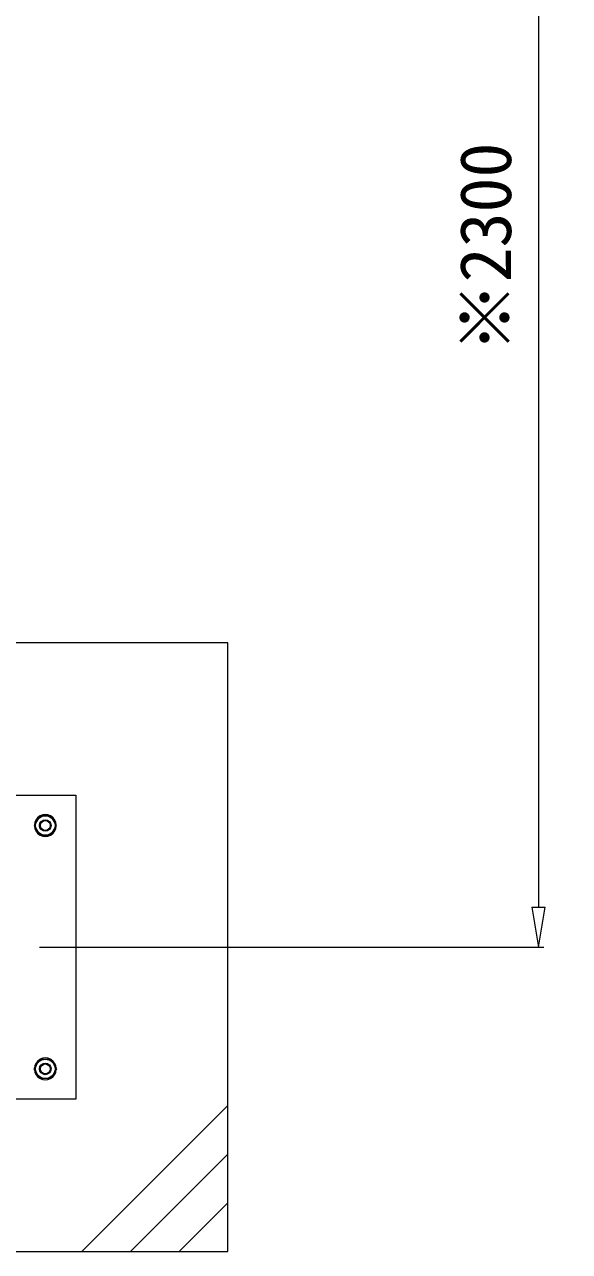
# Model space of a CAD drawing. Units: millimetres, scale not verified. Extents: x -12090 to 12090, y -18325 to 18325.
# Drawn here: x 2916 to 3812, y 14225 to 16241 of the extents above; entities that cross this region are included whole.
import ezdxf
from ezdxf.enums import TextEntityAlignment as Align

# ---------------------------------------------------------------- set-up
doc = ezdxf.new("R2010")
doc.units = ezdxf.units.MM
doc.header["$LTSCALE"] = 90
doc.linetypes.add('CHAIN2', pattern=[12, 9, -1, 1, -1])
for name, color, linetype, lineweight in [('0-6_ﾎﾞﾙﾄ類', 134, 'Continuous', 18), ('0-9_基礎工事用PCA大', 134, 'Continuous', 18), ('0-B_寸法', 134, 'Continuous', 18), ('1-6_通芯', 134, 'CHAIN2', 18)]:
    doc.layers.add(name, color=color, linetype=linetype, lineweight=lineweight)
doc.styles.add('ＭＳ ゴシック', font='')
doc.styles.get('ＭＳ ゴシック').set_extended_font_data('MS Gothic')

msp = doc.modelspace()

# ---------------------------------------------------------------- linework, layer by layer
at = {"layer": '0-6_ﾎﾞﾙﾄ類'}
for points in [[(2940.57, 14941), (2931.34, 14925), (2940.57, 14909), (2959.05, 14909), (2968.28, 14925), (2959.05, 14941)], [(2940.57, 14509), (2931.34, 14525), (2940.57, 14541), (2959.05, 14541), (2968.28, 14525), (2959.05, 14509)]]:
    msp.add_lwpolyline(points, close=True, dxfattribs=at)
for centre, radius in [((2949.8, 14925), 16), ((2949.8, 14925), 9.52), ((2949.8, 14925), 8.08), ((2949.8, 14525), 16), ((2949.8, 14525), 9.52), ((2949.8, 14525), 8.08)]:
    msp.add_circle(centre, radius, dxfattribs=at)
for centre, start, end in [((2949.8, 14925), 122.734, 177.266), ((2949.8, 14925), 62.734, 117.266), ((2949.8, 14925), 2.734, 57.266), ((2949.8, 14925), 182.734, 237.266), ((2949.8, 14925), 302.734, 357.266), ((2949.8, 14925), 242.734, 297.266), ((2949.8, 14525), 122.734, 177.266), ((2949.8, 14525), 62.734, 117.266), ((2949.8, 14525), 2.734, 57.266), ((2949.8, 14525), 182.734, 237.266), ((2949.8, 14525), 302.734, 357.266), ((2949.8, 14525), 242.734, 297.266)]:
    msp.add_arc(centre, 18, start, end, dxfattribs=at)
at = {"layer": '0-9_基礎工事用PCA大'}
for p, q in [((3249.81, 14465), (3009.81, 14225)), ((3249.81, 14385), (3089.81, 14225)), ((3249.81, 14305), (3169.81, 14225))]:
    msp.add_line(p, q, dxfattribs=at)
for points in [[(2249.81, 14607.17), (2249.81, 14225), (3249.81, 14225), (3249.81, 15225), (2863.43, 15225)], [(2863.43, 14975), (2999.81, 14975), (2999.81, 14475), (2499.8, 14475), (2499.8, 14651.92)]]:
    msp.add_lwpolyline(points, dxfattribs=at)
at = {"layer": '0-B_寸法'}
for p, q in [((3760.8, 16959), (3760.8, 14791)), ((3749.8, 14791), (3760.8, 14725)), ((3749.8, 14791), (3771.81, 14791)), ((3760.8, 14725), (3771.81, 14791)), ((2940.15, 14725), (3761.81, 14725))]:
    msp.add_line(p, q, dxfattribs=at)
at = {"layer": '1-6_通芯'}
msp.add_line((-10000.2, 14725), (4240.81, 14725), dxfattribs=at)

# ---------------------------------------------------------------- texts
at = {"layer": '0-B_寸法', "style": 'ＭＳ ゴシック'}
msp.add_text('※2300', height=84.46, rotation=90, dxfattribs=at).set_placement((3741.25, 15702.2), align=Align.BOTTOM_LEFT)

doc.saveas('drawing.dxf')
